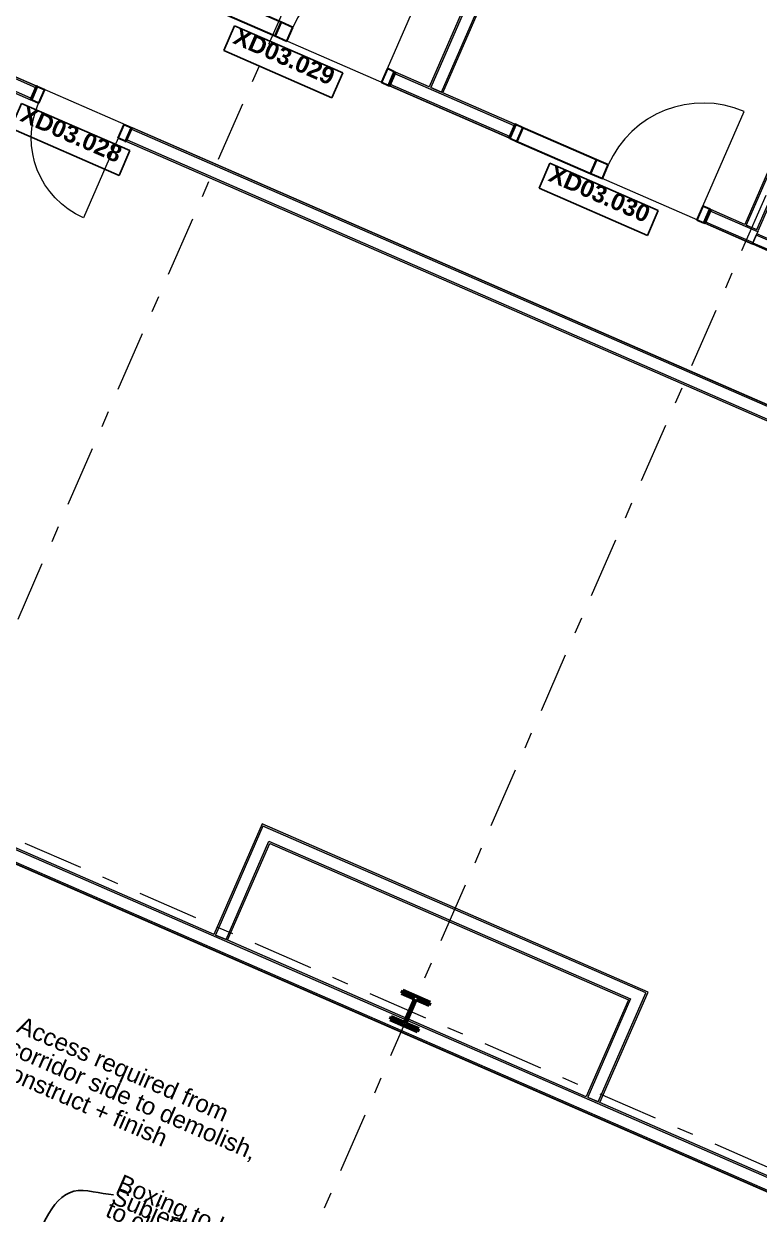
# Model space of a CAD drawing. Header units: millimetres. Extents: x -50172 to 90294, y -80883 to 25069.
# Drawn here: x 37585 to 43996, y -6247 to 4130 of the extents above; entities that cross this region are included whole.
import ezdxf
from ezdxf.enums import TextEntityAlignment as Align

# ---------------------------------------------------------------- set-up
doc = ezdxf.new("R2010")
doc.units = ezdxf.units.MM
doc.header["$MEASUREMENT"] = 0
doc.linetypes.add('Double Dashed', pattern=[1093.611073, 529.166651, -211.666656, 141.111112, -211.666656])
for name, color, linetype in [('A-05-M_Gross_Int_Circulation', 7, 'Continuous'), ('A-15-M_Column_Int', 7, 'Continuous'), ('A-15-MG_Structural_Grid', 7, 'Continuous'), ('A-25-M_Wall_Int', 7, 'Continuous'), ('ArchiCAD Door Markers', 7, 'Continuous'), ('ArchiCAD Doors', 7, 'Continuous'), ('New_ArchiCAD Door Markers', 7, 'Continuous'), ('New_ArchiCAD Doors', 7, 'Continuous')]:
    doc.layers.add(name, color=color, linetype=linetype)
for name, color, linetype, lineweight, true_color in [('A-05-M_Gross_Int_Circulation_Pen_No__74', 7, 'Continuous', 20, 0x606060), ('A-15-M_Column_Int_Pen_No__28', 7, 'Continuous', 50, 0x2a2a2a), ('A-15-MG_Structural_Grid_Pen_No__163', 7, 'Continuous', 0, 0x750077), ('A-25-M_Wall_Int_Pen_No__107', 7, 'Continuous', 15, 0xa6a6a6), ('A-95-P_Text_1_50_GA_Pen_No__46', 7, 'Continuous', 35, 0x444444), ('ArchiCAD Doors_Pen_No__43', 7, 'Continuous', 30, 0x444444), ('ArchiCAD Doors_Pen_No__63', 7, 'Continuous', 20, 0x606060), ('New_ArchiCAD Doors_Pen_No__43', 7, 'Continuous', 30, 0x444444), ('New_ArchiCAD Doors_Pen_No__63', 7, 'Continuous', 20, 0x606060)]:
    doc.layers.add(name, color=color, linetype=linetype, lineweight=lineweight, true_color=true_color)
for name, color, linetype, lineweight in [('A-25-M_Wall_Int_Pen_No__1', 7, 'Continuous', 13), ('A-95-P_Text_1_50_GA_Pen_No__1', 7, 'Continuous', 13), ('A-95-P_Text_1_50_GA_Pen_No__85', 8, 'Continuous', 20), ('ArchiCAD Door Markers_Pen_No__1', 7, 'Continuous', 13), ('ArchiCAD Door Markers_Pen_No__5', 7, 'Continuous', 25), ('ArchiCAD Doors_Pen_No__1', 7, 'Continuous', 13), ('ArchiCAD Zone Stamps_Pen_No__9', 7, 'Continuous', 13), ('New_ArchiCAD Door Markers_Pen_No__1', 7, 'Continuous', 13), ('New_ArchiCAD Door Markers_Pen_No__5', 7, 'Continuous', 25), ('New_ArchiCAD Doors_Pen_No__1', 7, 'Continuous', 13)]:
    doc.layers.add(name, color=color, linetype=linetype, lineweight=lineweight)
doc.styles.add('GENERATED_STYLE_1', font='')
doc.styles.add('GENERATED_STYLE_3', font='')
doc.styles.add('GENERATED_STYLE_4', font='')
doc.styles.get('GENERATED_STYLE_1').set_extended_font_data('Arial', bold=True)
doc.styles.get('GENERATED_STYLE_3').set_extended_font_data('Arial')
doc.styles.get('GENERATED_STYLE_4').set_extended_font_data('Swis721 BT')
doc.dimstyles.new('GENERATED_STYLE__3', dxfattribs={"dimtxt": 0.18, "dimasz": 182.4, "dimexe": 0.18, "dimexo": 0.0625, "dimgap": 0.09, "dimtad": 0, "dimtih": 1, "dimtoh": 1, "dimdec": 4, "dimzin": 0, "dimdsep": 46, "dimcen": 0.09, "dimadec": 0, "dimazin": 0, "dimtfac": 1, "dimtdec": 4, "dimtmove": 0, "dimatfit": 3, "dimldrblk": 'ARROWHEAD_5', "dimfxl": 1, "dimtolj": 1, "dimtzin": 0, "dimarcsym": 0})

# ---------------------------------------------------------------- blocks, each defined once
blk = doc.blocks.new('Hub Circulation Third_INB 3250_6_1', base_point=(35476, -4185))
at = {"layer": 'A-05-M_Gross_Int_Circulation_Pen_No__74', "linetype": 'Continuous'}
for p, q in [((52103, -1350), (21436, 12023)), ((36452, 4130), (46751, -361)), ((44237, -6127), (33939, -1631))]:
    blk.add_line(p, q, dxfattribs=at)
at = {"layer": 'ArchiCAD Zone Stamps_Pen_No__9'}
for tag, height, style, p in [('ROOM_NAME', 250, 'GENERATED_STYLE_1', (34329, -2488)), ('zoneNameLine2', 250, 'GENERATED_STYLE_1', (34141, -2920)), ('ROOM_NUMBER', 200, 'GENERATED_STYLE_3', (33952, -3341)), ('measuredAreaCode', 200, 'GENERATED_STYLE_3', (33795, -3701)), ('DUMMY_649', 200, 'GENERATED_STYLE_3', (34103, -3835)), ('DUMMY_650', 200, 'GENERATED_STYLE_3', (34732, -4109)), ('DUMMY_651', 133, 'GENERATED_STYLE_3', (35011, -4216))]:
    blk.add_attdef(tag, text='', height=height, rotation=336.4404, dxfattribs=dict(at, style=style)).set_placement(p, align=Align.TOP_LEFT)
blk = doc.blocks.new('Door with Sidelight on Side 2 19')
at = {"layer": 'ArchiCAD Doors_Pen_No__1', "linetype": 'Continuous'}
for p, q in [((-932, 0), (-932, -15)), ((932, 0), (932, -15)), ((-932, -15), (-932, -115)), ((932, -15), (932, -115)), ((-932, -115), (-932, -130)), ((932, -115), (932, -130))]:
    blk.add_line(p, q, dxfattribs=at)
at = {"layer": 'ArchiCAD Doors_Pen_No__43', "linetype": 'Continuous'}
for p, q in [((-922, 0), (-932, 0)), ((-932, 0), (-932, -130)), ((-856, 0), (-922, 0)), ((-922, 0), (-922, -130)), ((-155, 0), (-856, 0)), ((-856, 0), (-856, -130)), ((-856, -130), (-856, 0)), ((-155, -130), (-155, 0)), ((-43, 0), (-155, 0)), ((-155, 0), (-155, -130)), ((-43, -130), (-43, 0)), ((922, 0), (856, 0)), ((856, 0), (856, -130)), ((922, 0), (932, 0)), ((922, -130), (922, 0)), ((932, 0), (932, -130)), ((-922, -130), (-932, -130)), ((-922, -130), (-856, -130)), ((-856, -130), (-155, -130)), ((-155, -130), (-43, -130)), ((856, -130), (922, -130)), ((922, -130), (932, -130))]:
    blk.add_line(p, q, dxfattribs=at)
at = {"layer": 'ArchiCAD Doors_Pen_No__63', "linetype": 'Continuous'}
blk.add_line((856, 0), (856, 899), dxfattribs=at)
blk.add_arc((856, 0), 899, 90, 180, dxfattribs=at)
blk = doc.blocks.new('Door Stamp 17_6')
at = {"layer": 'ArchiCAD Door Markers_Pen_No__5', "linetype": 'Continuous'}
for p, q in [((515, -190), (-515, -190)), ((-515, -190), (-515, -426)), ((515, -426), (515, -190)), ((-515, -426), (515, -426)), ((-515, -426), (515, -426))]:
    blk.add_line(p, q, dxfattribs=at)
at = {"layer": 'ArchiCAD Door Markers_Pen_No__1', "style": 'GENERATED_STYLE_1'}
blk.add_attdef('AC_WIDO_ID', text='', height=150, dxfattribs=at).set_placement((-457, -377), align=Align.BOTTOM_LEFT)
blk = doc.blocks.new('Wall_46_1', base_point=(21229, 12255))
at = {"layer": 'A-25-M_Wall_Int_Pen_No__107', "linetype": 'Continuous'}
for points in [[(40819, 3696), (41860, 3242), (41866, 3256), (40825, 3710)], [(40779, 3604), (40773, 3591), (41814, 3137), (41820, 3151)], [(43568, 2497), (43983, 2316), (43989, 2330), (43574, 2511)], [(43528, 2405), (43522, 2392), (43937, 2211), (43943, 2225)]]:
    blk.add_hatch(color=256, dxfattribs=at).paths.add_polyline_path(points)
at = {"layer": 'A-25-M_Wall_Int_Pen_No__1', "linetype": 'Continuous'}
for p, q in [((40819, 3696), (40779, 3604)), ((40825, 3710), (40819, 3696)), ((41860, 3242), (40819, 3696)), ((40779, 3604), (40773, 3591)), ((40779, 3604), (41820, 3151)), ((41860, 3242), (41820, 3151)), ((41866, 3256), (41860, 3242)), ((41820, 3151), (41814, 3137)), ((43568, 2497), (43528, 2405)), ((43574, 2511), (43568, 2497)), ((43983, 2316), (43568, 2497)), ((43528, 2405), (43522, 2392)), ((43528, 2405), (43943, 2225))]:
    blk.add_line(p, q, dxfattribs=at)
at = {"layer": 'A-25-M_Wall_Int_Pen_No__1', "linetype": 'Continuous', "flags": 128}
for points in [[(41120, 3581), (40825, 3710)], [(40773, 3591), (41814, 3137)], [(41225, 3535), (41134, 3575)], [(41866, 3256), (41239, 3529)], [(43870, 2382), (43574, 2511)], [(43522, 2392), (43937, 2211)], [(43975, 2336), (43883, 2376)], [(43937, 2211), (43989, 2330)]]:
    blk.add_lwpolyline(points, dxfattribs=at)
at = {"layer": 'ArchiCAD Door Markers'}
ref = blk.add_blockref('Door Stamp 17_6', (39970, 4082), dxfattribs=dict(at, rotation=336.4404144527584))
ref.add_attrib('AC_WIDO_ID', 'XD03.029', dxfattribs={"layer": 'ArchiCAD Door Markers_Pen_No__1', "color": 7, "height": 150, "rotation": 336.4404, "style": 'GENERATED_STYLE_1'}).set_placement((39381, 3924), align=Align.BOTTOM_LEFT)
ref = blk.add_blockref('Door Stamp 17_6', (42720, 2883), dxfattribs=dict(at, rotation=336.4404144527584))
ref.add_attrib('AC_WIDO_ID', 'XD03.030', dxfattribs={"layer": 'ArchiCAD Door Markers_Pen_No__1', "color": 7, "height": 150, "rotation": 336.4404, "style": 'GENERATED_STYLE_1'}).set_placement((42130, 2725), align=Align.BOTTOM_LEFT)
at = {"layer": 'ArchiCAD Doors', "color": 251, "linetype": 'Continuous', "lineweight": 20, "true_color": 0x606060, "zscale": 1000, "rotation": 336.4404144527584}
for p in [(39970, 4082), (42720, 2883)]:
    blk.add_blockref('Door with Sidelight on Side 2 19', p, dxfattribs=at)
blk = doc.blocks.new('Wall_48_1', base_point=(41120, 3581))
at = {"layer": 'A-25-M_Wall_Int_Pen_No__107', "linetype": 'Continuous'}
for points in [[(42639, 7064), (41120, 3581), (41134, 3575), (42652, 7058)], [(41239, 3529), (42758, 7012), (42744, 7018), (41225, 3535)]]:
    blk.add_hatch(color=256, dxfattribs=at).paths.add_polyline_path(points)
at = {"layer": 'A-25-M_Wall_Int_Pen_No__1', "linetype": 'Continuous'}
for p, q in [((42652, 7058), (41134, 3575)), ((41225, 3535), (42744, 7018))]:
    blk.add_line(p, q, dxfattribs=at)
at = {"layer": 'A-25-M_Wall_Int_Pen_No__1', "linetype": 'Continuous', "flags": 128}
for points in [[(42639, 7064), (41120, 3581)], [(42758, 7012), (42639, 7064)], [(41239, 3529), (42758, 7012)], [(41134, 3575), (41225, 3535)]]:
    blk.add_lwpolyline(points, dxfattribs=at)
blk = doc.blocks.new('Door 19')
at = {"layer": 'ArchiCAD Doors_Pen_No__1', "linetype": 'Continuous'}
for p, q in [((-455, 0), (-455, -15)), ((455, 0), (455, -15)), ((-455, -15), (-455, -115)), ((455, -15), (455, -115)), ((-455, -115), (-455, -130)), ((455, -115), (455, -130))]:
    blk.add_line(p, q, dxfattribs=at)
at = {"layer": 'ArchiCAD Doors_Pen_No__43', "linetype": 'Continuous'}
for p, q in [((-445, 0), (-455, 0)), ((-455, 0), (-455, -130)), ((-379, 0), (-445, 0)), ((-445, 0), (-445, -130)), ((-379, -130), (-379, 0)), ((445, 0), (379, 0)), ((379, 0), (379, -130)), ((445, 0), (455, 0)), ((445, -130), (445, 0)), ((455, 0), (455, -130)), ((-445, -130), (-455, -130)), ((-445, -130), (-379, -130)), ((379, -130), (445, -130)), ((445, -130), (455, -130))]:
    blk.add_line(p, q, dxfattribs=at)
at = {"layer": 'ArchiCAD Doors_Pen_No__63', "linetype": 'Continuous'}
blk.add_line((379, 0), (379, 759), dxfattribs=at)
blk.add_arc((379, 0), 759, 90, 180, dxfattribs=at)
blk = doc.blocks.new('Wall_53_1', base_point=(36452, 4130))
at = {"layer": 'A-25-M_Wall_Int_Pen_No__107', "linetype": 'Continuous'}
for points in [[(37697, 3587), (36452, 4130), (36459, 4111), (37691, 3573)], [(36511, 3979), (36519, 3959), (37645, 3468), (37651, 3482)], [(38532, 3223), (38526, 3210), (46731, -369), (46751, -361)], [(38480, 3104), (46580, -428), (46600, -420), (38486, 3118)]]:
    blk.add_hatch(color=256, dxfattribs=at).paths.add_polyline_path(points)
at = {"layer": 'A-25-M_Wall_Int_Pen_No__1', "linetype": 'Continuous'}
for p, q in [((37691, 3573), (36459, 4111)), ((36511, 3979), (37651, 3482)), ((37651, 3482), (37691, 3573)), ((37691, 3573), (37697, 3587)), ((37645, 3468), (37651, 3482)), ((38526, 3210), (38532, 3223)), ((38480, 3104), (38486, 3118)), ((38486, 3118), (38526, 3210)), ((38486, 3118), (46600, -420)), ((46731, -369), (38526, 3210))]:
    blk.add_line(p, q, dxfattribs=at)
at = {"layer": 'A-25-M_Wall_Int_Pen_No__1', "linetype": 'Continuous', "flags": 128}
for points in [[(37697, 3587), (36452, 4130)], [(36519, 3959), (37645, 3468)], [(46751, -361), (38532, 3223)], [(38480, 3104), (46580, -428)]]:
    blk.add_lwpolyline(points, dxfattribs=at)
at = {"layer": 'ArchiCAD Door Markers'}
ref = blk.add_blockref('Door Stamp 17_6', (38114, 3405), dxfattribs=dict(at, rotation=336.4404035446305))
ref.add_attrib('AC_WIDO_ID', 'XD03.028', dxfattribs={"layer": 'ArchiCAD Door Markers_Pen_No__1', "color": 7, "height": 150, "rotation": 336.4404, "style": 'GENERATED_STYLE_1'}).set_placement((37525, 3247), align=Align.BOTTOM_LEFT)
at = {"layer": 'ArchiCAD Doors', "color": 251, "linetype": 'Continuous', "lineweight": 20, "true_color": 0x606060, "xscale": -1, "zscale": 1000, "rotation": 156.4404035446305}
blk.add_blockref('Door 19', (38062, 3286), dxfattribs=at)
blk = doc.blocks.new('Wall_55_1', base_point=(39191, -3926))
at = {"layer": 'A-25-M_Wall_Int_Pen_No__107', "linetype": 'Continuous'}
for points in [[(39663, -2845), (39243, -3807), (39257, -3813), (39670, -2864)], [(39362, -3859), (39730, -3016), (39722, -2996), (39348, -3853)]]:
    blk.add_hatch(color=256, dxfattribs=at).paths.add_polyline_path(points)
at = {"layer": 'A-25-M_Wall_Int_Pen_No__1', "linetype": 'Continuous'}
for p, q in [((39670, -2864), (39257, -3813)), ((39348, -3853), (39722, -2996))]:
    blk.add_line(p, q, dxfattribs=at)
at = {"layer": 'A-25-M_Wall_Int_Pen_No__1', "linetype": 'Continuous', "flags": 128}
for points in [[(39663, -2845), (39243, -3807)], [(39362, -3859), (39730, -3016)], [(39257, -3813), (39348, -3853)]]:
    blk.add_lwpolyline(points, dxfattribs=at)
blk = doc.blocks.new('Wall_56_1', base_point=(39663, -2845))
at = {"layer": 'A-25-M_Wall_Int_Pen_No__107', "linetype": 'Continuous'}
for points in [[(43027, -4312), (39663, -2845), (39670, -2864), (43007, -4319)], [(39730, -3016), (42856, -4379), (42875, -4371), (39722, -2996)]]:
    blk.add_hatch(color=256, dxfattribs=at).paths.add_polyline_path(points)
at = {"layer": 'A-25-M_Wall_Int_Pen_No__1', "linetype": 'Continuous'}
for p, q in [((43007, -4319), (39670, -2864)), ((39722, -2996), (42875, -4371))]:
    blk.add_line(p, q, dxfattribs=at)
at = {"layer": 'A-25-M_Wall_Int_Pen_No__1', "linetype": 'Continuous', "flags": 128}
for points in [[(43027, -4312), (39663, -2845)], [(39730, -3016), (42856, -4379)]]:
    blk.add_lwpolyline(points, dxfattribs=at)
blk = doc.blocks.new('Wall_57_1', base_point=(43027, -4312))
at = {"layer": 'A-25-M_Wall_Int_Pen_No__107', "linetype": 'Continuous'}
for points in [[(42607, -5274), (43027, -4312), (43007, -4319), (42593, -5268)], [(42856, -4379), (42488, -5222), (42502, -5228), (42875, -4371)]]:
    blk.add_hatch(color=256, dxfattribs=at).paths.add_polyline_path(points)
at = {"layer": 'A-25-M_Wall_Int_Pen_No__1', "linetype": 'Continuous'}
for p, q in [((42593, -5268), (43007, -4319)), ((42875, -4371), (42502, -5228))]:
    blk.add_line(p, q, dxfattribs=at)
at = {"layer": 'A-25-M_Wall_Int_Pen_No__1', "linetype": 'Continuous', "flags": 128}
for points in [[(42607, -5274), (43027, -4312)], [(42856, -4379), (42488, -5222)], [(42502, -5228), (42593, -5268)]]:
    blk.add_lwpolyline(points, dxfattribs=at)
blk = doc.blocks.new('Wall_59_1', base_point=(33937, -1635))
at = {"layer": 'A-25-M_Wall_Int_Pen_No__107', "linetype": 'Continuous'}
for points in [[(33937, -1635), (44237, -6127), (44229, -6107), (33957, -1628)], [(44170, -5955), (34109, -1568), (34089, -1576), (44178, -5975)]]:
    blk.add_hatch(color=256, dxfattribs=at).paths.add_polyline_path(points)
at = {"layer": 'A-25-M_Wall_Int_Pen_No__1', "linetype": 'Continuous'}
for p, q in [((33957, -1628), (44229, -6107)), ((44178, -5975), (34089, -1576))]:
    blk.add_line(p, q, dxfattribs=at)
at = {"layer": 'A-25-M_Wall_Int_Pen_No__1', "linetype": 'Continuous', "flags": 128}
for points in [[(33937, -1635), (44237, -6127)], [(39243, -3807), (34109, -1568)], [(39348, -3853), (39257, -3813)], [(42488, -5222), (39362, -3859)], [(42593, -5268), (42502, -5228)], [(44170, -5955), (42607, -5274)]]:
    blk.add_lwpolyline(points, dxfattribs=at)
blk = doc.blocks.new('Wall_63_1', base_point=(43870, 2382))
at = {"layer": 'A-25-M_Wall_Int_Pen_No__107', "linetype": 'Continuous'}
for points in [[(45388, 5865), (43870, 2382), (43883, 2376), (45402, 5859)], [(43989, 2330), (45508, 5813), (45494, 5819), (43975, 2336)]]:
    blk.add_hatch(color=256, dxfattribs=at).paths.add_polyline_path(points)
at = {"layer": 'A-25-M_Wall_Int_Pen_No__1', "linetype": 'Continuous'}
for p, q in [((45402, 5859), (43883, 2376)), ((43975, 2336), (45494, 5819))]:
    blk.add_line(p, q, dxfattribs=at)
at = {"layer": 'A-25-M_Wall_Int_Pen_No__1', "linetype": 'Continuous', "flags": 128}
for points in [[(45388, 5865), (43870, 2382)], [(43989, 2330), (45508, 5813)], [(45508, 5813), (45388, 5865)], [(43883, 2376), (43975, 2336)]]:
    blk.add_lwpolyline(points, dxfattribs=at)
blk = doc.blocks.new('Door with Sidelight on Side 2 19_12')
at = {"layer": 'ArchiCAD Doors_Pen_No__1', "linetype": 'Continuous'}
for p, q in [((-932, 0), (-932, -12.5)), ((932, 0), (932, -12.5)), ((-932, -12.5), (-932, -84.5)), ((-932, -84.5), (-932, -97)), ((932, -12.5), (932, -84.5)), ((932, -84.5), (932, -97))]:
    blk.add_line(p, q, dxfattribs=at)
at = {"layer": 'ArchiCAD Doors_Pen_No__43', "linetype": 'Continuous'}
for p, q in [((-922, 0), (-932, 0)), ((-932, 0), (-932, -97)), ((-856, 0), (-922, 0)), ((-922, 0), (-922, -97)), ((-155, 0), (-856, 0)), ((-856, 0), (-856, -97)), ((-856, -97), (-856, 0)), ((-155, -97), (-155, 0)), ((-43, 0), (-155, 0)), ((-155, 0), (-155, -97)), ((-43, -97), (-43, 0)), ((922, 0), (856, 0)), ((856, 0), (856, -97)), ((922, 0), (932, 0)), ((922, -97), (922, 0)), ((932, 0), (932, -97)), ((-922, -97), (-932, -97)), ((-922, -97), (-856, -97)), ((-856, -97), (-155, -97)), ((-155, -97), (-43, -97)), ((856, -97), (922, -97)), ((922, -97), (932, -97))]:
    blk.add_line(p, q, dxfattribs=at)
at = {"layer": 'ArchiCAD Doors_Pen_No__63', "linetype": 'Continuous'}
blk.add_line((856, 0), (856, 899), dxfattribs=at)
blk.add_arc((856, 0), 899, 90, 180, dxfattribs=at)
blk = doc.blocks.new('Door Stamp 17_32')
at = {"layer": 'ArchiCAD Door Markers_Pen_No__5', "linetype": 'Continuous'}
for p, q in [((515, -157), (-515, -157)), ((-515, -157), (-515, -393)), ((515, -393), (515, -157)), ((-515, -393), (515, -393)), ((-515, -393), (515, -393))]:
    blk.add_line(p, q, dxfattribs=at)
at = {"layer": 'ArchiCAD Door Markers_Pen_No__1', "style": 'GENERATED_STYLE_1'}
blk.add_attdef('AC_WIDO_ID', text='', height=150, dxfattribs=at).set_placement((-457, -344), align=Align.BOTTOM_LEFT)
blk = doc.blocks.new('Door with Sidelight on Side 2 19_13')
at = {"layer": 'New_ArchiCAD Doors_Pen_No__1', "linetype": 'Continuous'}
for p, q in [((-927.5, 0), (-927.5, -12.5)), ((927.5, 0), (927.5, -12.5)), ((-927.5, -12.5), (-927.5, -84.5)), ((-927.5, -84.5), (-927.5, -97)), ((927.5, -12.5), (927.5, -84.5)), ((927.5, -84.5), (927.5, -97))]:
    blk.add_line(p, q, dxfattribs=at)
at = {"layer": 'New_ArchiCAD Doors_Pen_No__43', "linetype": 'Continuous'}
for p, q in [((-927.5, 0), (-927.5, 16)), ((-927.5, 16), (-861.5, 16)), ((-861.5, 0), (-927.5, 0)), ((-919, 0), (-927.5, 0)), ((-927.5, 0), (-927.5, -97)), ((-853, 0), (-919, 0)), ((-919, 0), (-919, -97)), ((-861.5, 16), (-861.5, 0)), ((-853, 0), (-106, 0)), ((-853, -97), (-853, 0)), ((-853, -97), (-853, 0)), ((-106, 0), (-853, 0)), ((-106, 0), (-106, -97)), ((-56, 0), (-106, 0)), ((-106, 0), (-106, -97)), ((-56, -54), (-56, 0)), ((861.5, 16), (927.5, 16)), ((861.5, 0), (861.5, 16)), ((927.5, 0), (861.5, 0)), ((919, 0), (869, 0)), ((869, 0), (869, -54)), ((919, 0), (927.5, 0)), ((919, -97), (919, 0)), ((927.5, 16), (927.5, 0)), ((927.5, 0), (927.5, -97)), ((-927.5, -113), (-927.5, -97)), ((-927.5, -97), (-861.5, -97)), ((-919, -97), (-927.5, -97)), ((-919, -97), (-853, -97)), ((-861.5, -97), (-861.5, -113)), ((-106, -97), (-853, -97)), ((-106, -97), (-40, -97)), ((-40, -54), (-56, -54)), ((-40, -97), (-40, -54)), ((869, -54), (853, -54)), ((853, -54), (853, -97)), ((853, -97), (919, -97)), ((861.5, -97), (927.5, -97)), ((861.5, -113), (861.5, -97)), ((919, -97), (927.5, -97)), ((927.5, -97), (927.5, -113)), ((-861.5, -113), (-927.5, -113)), ((927.5, -113), (861.5, -113))]:
    blk.add_line(p, q, dxfattribs=at)
at = {"layer": 'New_ArchiCAD Doors_Pen_No__63', "linetype": 'Continuous'}
for p, q in [((815, 0), (815, 925)), ((815, 925), (869, 925)), ((869, 925), (869, 0)), ((869, 0), (815, 0)), ((-853, -97), (-106, -97))]:
    blk.add_line(p, q, dxfattribs=at)
blk.add_arc((869, 0), 925, 90, 180, dxfattribs=at)
blk = doc.blocks.new('Door Stamp 17_33')
at = {"layer": 'New_ArchiCAD Door Markers_Pen_No__5', "linetype": 'Continuous'}
for p, q in [((389, -157), (-389, -157)), ((-389, -157), (-389, -393)), ((389, -393), (389, -157)), ((-389, -393), (389, -393)), ((-389, -393), (389, -393))]:
    blk.add_line(p, q, dxfattribs=at)
at = {"layer": 'New_ArchiCAD Door Markers_Pen_No__1', "style": 'GENERATED_STYLE_1'}
blk.add_attdef('AC_WIDO_ID', text='', height=150, dxfattribs=at).set_placement((-332, -344), align=Align.BOTTOM_LEFT)
blk = doc.blocks.new('Wall_185_1', base_point=(43976, 2300))
at = {"layer": 'A-25-M_Wall_Int_Pen_No__107', "linetype": 'Continuous'}
for points in [[(43976, 2300), (43971, 2288), (44271, 2157), (44276, 2169)], [(43942, 2222), (43937, 2211), (44237, 2080), (44242, 2091)], [(45985, 1424), (45980, 1412), (46854, 1031), (46859, 1043)], [(45946, 1335), (46820, 954), (46825, 965), (45951, 1346)], [(48525, 224), (48520, 212), (49413, -177), (49418, -166), (49417, -165)], [(48554, 290), (49347, -56), (49352, -44), (48559, 301)], [(49352, -44), (49347, -56), (49361, -62), (49361, -61)], [(49418, -166), (49413, -177), (49427, -183)]]:
    blk.add_hatch(color=256, dxfattribs=at).paths.add_polyline_path(points)
at = {"layer": 'A-25-M_Wall_Int_Pen_No__1', "linetype": 'Continuous'}
for p, q in [((44271, 2157), (43971, 2288)), ((43942, 2222), (44242, 2091)), ((44242, 2091), (44237, 2080)), ((44271, 2157), (44242, 2091)), ((44276, 2169), (44271, 2157)), ((45980, 1412), (45951, 1346)), ((45985, 1424), (45980, 1412)), ((46854, 1031), (45980, 1412)), ((45951, 1346), (45946, 1335)), ((45951, 1346), (46825, 965)), ((46859, 1043), (46854, 1031)), ((46825, 965), (46820, 954)), ((46854, 1031), (46825, 965)), ((48525, 224), (48520, 212)), ((48554, 290), (48525, 224)), ((48525, 224), (49332, -128)), ((48559, 301), (48554, 290)), ((49361, -62), (48554, 290)), ((49361, -62), (49361, -61)), ((49332, -128), (49417, -165))]:
    blk.add_line(p, q, dxfattribs=at)
at = {"layer": 'A-25-M_Wall_Int_Pen_No__1', "linetype": 'Continuous', "flags": 128}
for points in [[(43942, 2222), (43971, 2288)], [(43971, 2288), (43976, 2300)], [(44276, 2169), (43976, 2300)], [(43937, 2211), (43942, 2222)], [(43937, 2211), (44237, 2080)], [(46602, 1155), (45985, 1424)], [(45946, 1335), (46820, 954)], [(46702, 1111), (46616, 1149)], [(46859, 1043), (46716, 1105)], [(48520, 212), (49413, -177)], [(49352, -44), (48559, 301)], [(49427, -183), (49413, -177)]]:
    blk.add_lwpolyline(points, dxfattribs=at)
at = {"layer": 'ArchiCAD Door Markers'}
ref = blk.add_blockref('Door Stamp 17_32', (45130, 1796), dxfattribs=dict(at, rotation=336.4404144527584))
ref.add_attrib('AC_WIDO_ID', 'XD03.031', dxfattribs={"layer": 'ArchiCAD Door Markers_Pen_No__1', "color": 7, "height": 150, "rotation": 336.4404, "style": 'GENERATED_STYLE_1'}).set_placement((44554, 1668), align=Align.BOTTOM_LEFT)
at = {"layer": 'ArchiCAD Doors', "color": 251, "linetype": 'Continuous', "lineweight": 20, "true_color": 0x606060, "xscale": -0.9999999999999999, "zscale": 1000, "rotation": 336.4404144527584}
blk.add_blockref('Door with Sidelight on Side 2 19_12', (45130, 1796), dxfattribs=at)
at = {"layer": 'New_ArchiCAD Door Markers'}
ref = blk.add_blockref('Door Stamp 17_33', (47709, 672), dxfattribs=dict(at, rotation=336.4404144527584))
ref.add_attrib('AC_WIDO_ID', 'D03.01', dxfattribs={"layer": 'New_ArchiCAD Door Markers_Pen_No__1', "color": 7, "height": 150, "rotation": 336.4404, "style": 'GENERATED_STYLE_1'}).set_placement((47248, 493), align=Align.BOTTOM_LEFT)
at = {"layer": 'New_ArchiCAD Doors', "color": 251, "linetype": 'Continuous', "lineweight": 20, "true_color": 0x606060, "xscale": -0.9999999999999999, "zscale": 1000, "rotation": 336.4404144527584}
blk.add_blockref('Door with Sidelight on Side 2 19_13', (47709, 672), dxfattribs=at)
blk = doc.blocks.new('Universal Columns Column 19')
at = {"layer": 'A-15-M_Column_Int', "linetype": 'Continuous', "lineweight": 0, "true_color": 0xffffff}
h = blk.add_hatch(dxfattribs=at)
h.set_pattern_fill('613_01__a5_STUCCO_0001', style=0, pattern_type=2)
h.set_pattern_definition([(286.3, (0, 0), (-3213820, 11866500), [3000, -14992680]), (309.93, (992000, -2522800), (-1760680, 765780), [4670, -4288600]), (111.49, (-168200, -712500), (765800, 1760700), [7100, -2708200]), (111.49, (-238700, -1062700), (765800, 1760700), [7100, -2708200]), (111.49, (-566500, -1578300), (765800, 1760700), [7100, -2708200]), (111.49, (-655700, -1708100), (765800, 1760700), [7100, -2708200]), (111.494, (-465300, -1834400), (765800, 1760700), [7100, -2708200]), (111.494, (-104200, -1931700), (765800, 1760700), [7100, -2708200]), (111.494, (257800, -2002000), (765800, 1760700), [7100, -2708200]), (183.06, (-194600, -886000), (2526450, 994900), [11200, -4282100]), (183.06, (-349700, -1079650), (2526450, 994900), [11200, -4282100]), (183.06, (116350, -2076500), (2526450, 994900), [11200, -4282100]), (111.49, (-350400, -1231700), (765800, 1760700), [7100, -2708200]), (111.49, (-502900, -1720200), (765800, 1760700), [7100, -2708200]), (111.494, (-274000, -1895900), (765800, 1760700), [7100, -2708200]), (111.494, (322000, -2155100), (765800, 1760700), [7100, -2708200]), (48.06, (-367140, -1412600), (765780, 1760680), [10500, -6061050]), (48.06, (-236400, -1671930), (765780, 1760680), [10520, -6061050]), (48.06, (-93300, -549600), (765800, 1760700), [10500, -6061050]), (48.06, (189050, -378800), (765800, 1760700), [10500, -6061050]), (48.06, (50600, -207200), (765800, 1760700), [10500, -6061050]), (48.06, (563700, -450600), (765800, 1760700), [10500, -6061050]), (48.06, (904800, -517960), (765780, 1760680), [10500, -6061050]), (48.06, (1265960, -877540), (765780, 1760680), [10500, -6061050]), (48.06, (1482600, -916100), (765780, 1760680), [10520, -6061050]), (48.06, (1273060, -1199550), (765780, 1760680), [10520, -6061050]), (48.06, (1211900, -1491860), (765780, 1760680), [10520, -6061050]), (48.06, (943500, -1689000), (765780, 1760680), [10520, -6061050]), (48.06, (1016600, -1999200), (765780, 1760680), [10520, -6061050]), (48.06, (801000, -2133260), (765780, 1760680), [10520, -6061050]), (48.06, (807600, -2293060), (765780, 1760680), [10520, -6061050]), (48.06, (630500, -2291960), (765780, 1760680), [10520, -6061050]), (48.06, (151700, -1607900), (765780, 1760680), [10520, -6061050]), (48.06, (70000, -1177460), (765780, 1760680), [10500, -6061050]), (48.06, (631750, -935800), (765780, 1760680), [10500, -6061050]), (48.06, (986700, -1181300), (765780, 1760680), [10500, -6061050]), (48.06, (850600, -1436000), (765780, 1760680), [10520, -6061050]), (48.06, (409300, -1365550), (765780, 1760680), [10500, -6061050]), (48.06, (488700, -1638000), (765780, 1760680), [10520, -6061050]), (48.06, (565600, -1787900), (765780, 1760680), [10520, -6061050]), (48.06, (297900, -886800), (765780, 1760680), [10500, -6061050]), (48.06, (277700, -629950), (765800, 1760700), [10500, -6061050]), (111.494, (551400, -2107800), (765800, 1760700), [7100, -2708200]), (111.494, (998900, -2140500), (765800, 1760700), [7100, -2708200]), (111.49, (707000, -1598400), (765800, 1760700), [7100, -2708200]), (111.494, (1193500, -1658100), (765800, 1760700), [7100, -2708200]), (111.49, (691100, -1191600), (765800, 1760700), [7100, -2708200]), (111.49, (1263300, -1334100), (765800, 1760700), [7100, -2708200]), (111.49, (979600, -866500), (765800, 1760700), [7100, -2708200]), (111.49, (1307600, -730700), (765800, 1760700), [7100, -2708200]), (111.49, (640400, -526600), (765800, 1760700), [7100, -2708200]), (111.49, (694500, -717200), (765800, 1760700), [7100, -2708200]), (111.49, (314700, -283700), (765800, 1760700), [7100, -2708200]), (111.49, (167600, -528500), (765800, 1760700), [7100, -2708200]), (111.49, (12400, -430600), (765800, 1760700), [7100, -2708200]), (111.49, (67100, -748000), (765800, 1760700), [7100, -2708200]), (111.49, (344000, -1091200), (765800, 1760700), [7100, -2708200]), (111.49, (29600, -939300), (765800, 1760700), [7100, -2708200]), (111.49, (438400, -757700), (765800, 1760700), [7100, -2708200]), (111.49, (-42600, -1373600), (765800, 1760700), [7100, -2708200]), (169.023, (65740, -1702860), (-7808487, 1302433), [10530, -17691000]), (169.023, (1133700, -1883880), (-7808487, 1302433), [10530, -17691000]), (169.023, (1445740, -1224800), (-7808487, 1302433), [10530, -17691000]), (169.023, (1047320, -1405880), (-7808487, 1302433), [10530, -17691000]), (169.023, (180300, -1357830), (-7808487, 1302433), [10530, -17691000]), (169.023, (-432670, -1577200), (-7808487, 1302433), [10530, -17691000]), (169.023, (223600, -966600), (-7808487, 1302433), [10530, -17691000]), (169.023, (1136430, -1014340), (-7808487, 1302433), [10530, -17691000]), (169.023, (1524220, -1021000), (-7808487, 1302433), [10530, -17691000]), (169.023, (1135220, -608810), (-7808487, 1302433), [10530, -17691000]), (169.023, (893470, -721350), (-7808487, 1302433), [10530, -17691000]), (169.023, (840820, -1017380), (-7808487, 1302433), [10530, -17691000]), (169.023, (46180, -1841170), (-7808487, 1302433), [10530, -17691000]), (169.023, (407640, -1861700), (-7808487, 1302433), [10530, -17691000]), (169.023, (845750, -1951000), (-7808487, 1302433), [10530, -17691000]), (48.06, (1350950, -1429200), (765780, 1760680), [10520, -6061050]), (48.06, (1140700, -2005970), (765780, 1760680), [10520, -6061050]), (48.06, (978100, -2309850), (765780, 1760680), [10520, -6061050]), (48.06, (198750, -158600), (765800, 1760700), [10500, -6061050]), (48.06, (458460, -261400), (765800, 1760700), [10500, -6061050]), (48.06, (772750, -448730), (765780, 1760680), [10500, -6061050]), (48.06, (1481360, -686060), (765780, 1760680), [10520, -6061050]), (48.06, (1667650, -817700), (765780, 1760680), [10520, -6061050]), (48.06, (1651400, -901750), (765780, 1760680), [10520, -6061050])])
h.paths.add_polyline_path([(-130.65, -138.15), (130.65, -138.15), (130.65, -112.85), (7.65, -112.85), (7.65, 112.85), (130.65, 112.85), (130.65, 138.15), (-130.65, 138.15), (-130.65, 112.85), (-7.65, 112.85), (-7.65, -112.85), (-130.65, -112.85)])
at = {"layer": 'A-15-M_Column_Int_Pen_No__28', "linetype": 'Continuous'}
for p, q in [((130.65, 138.15), (-130.65, 138.15)), ((-130.65, 138.15), (-130.65, 112.85)), ((-130.65, 112.85), (-7.65, 112.85)), ((-7.65, 112.85), (-7.65, -112.85)), ((7.65, -112.85), (7.65, 112.85)), ((7.65, 112.85), (130.65, 112.85)), ((130.65, 112.85), (130.65, 138.15)), ((-7.65, -112.85), (-130.65, -112.85)), ((-130.65, -112.85), (-130.65, -138.15)), ((-130.65, -138.15), (130.65, -138.15)), ((130.65, -112.85), (7.65, -112.85)), ((130.65, -138.15), (130.65, -112.85))]:
    blk.add_line(p, q, dxfattribs=at)
blk = doc.blocks.new('Standard grid marker')
at = {"layer": 'A-15-MG_Structural_Grid_Pen_No__163', "linetype": 'Double Dashed'}
blk.add_line((1000, 0), (29726, 0), dxfattribs=at)
at = {"layer": 'A-15-MG_Structural_Grid_Pen_No__163', "style": 'GENERATED_STYLE_4'}
for tag, p in [('AC_MarkerText_1_0', (-500, 41)), ('AC_MarkerText_1_1', (31226, 41))]:
    blk.add_attdef(tag, text='', height=350, rotation=90, dxfattribs=at).set_placement(p, align=Align.MIDDLE_CENTER)
blk = doc.blocks.new('ARROWHEAD_5')
at = {"color": 0, "linetype": 'Continuous', "lineweight": 0}
blk.add_line((0, 0), (-1, 0), dxfattribs=at)
blk.add_solid([(-1, 0.2679), (0, 0), (-1, -0.2679), (-1, 0.2679)], dxfattribs=at)
blk = doc.blocks.new('Standard grid marker_3')
at = {"layer": 'A-15-MG_Structural_Grid_Pen_No__163', "linetype": 'Double Dashed'}
blk.add_line((1000, 0), (74255, 0), dxfattribs=at)
at = {"layer": 'A-15-MG_Structural_Grid_Pen_No__163', "style": 'GENERATED_STYLE_4'}
for tag, p in [('AC_MarkerText_1_0', (-500, 43)), ('AC_MarkerText_1_1', (75755, 43))]:
    blk.add_attdef(tag, text='', height=350, rotation=360, dxfattribs=at).set_placement(p, align=Align.MIDDLE_CENTER)

msp = doc.modelspace()

# ---------------------------------------------------------------- block references
at = {"layer": 'A-05-M_Gross_Int_Circulation', "linetype": 'Continuous'}
msp.add_blockref('Hub Circulation Third_INB 3250_6_1', (35476.1, -4184.6), dxfattribs=at)
at = {"layer": 'A-15-M_Column_Int', "linetype": 'Continuous', "zscale": 1000, "rotation": 336.440414821721}
msp.add_blockref('Universal Columns Column 19', (40952.7, -4476.6), dxfattribs=at)
at = {"layer": 'A-15-MG_Structural_Grid', "color": 8, "linetype": 'Continuous', "lineweight": 15, "zscale": 1000}
for name, p, rotation in [('Standard grid marker_3', (3595.3, 11813.5), 336.440411583993), ('Standard grid marker', (42514.2, 10362.5), 246.440411583993), ('Standard grid marker', (46639.1, 8563.8), 246.440411583993)]:
    msp.add_blockref(name, p, dxfattribs=dict(at, rotation=rotation))
at = {"layer": 'A-25-M_Wall_Int', "color": 250, "lineweight": 50, "true_color": 0x2a2a2a}
for name, p in [('Wall_46_1', (21228.8, 12254.6)), ('Wall_48_1', (41119.9, 3581.1)), ('Wall_63_1', (43869.6, 2382.1)), ('Wall_53_1', (36451.5, 4130.3)), ('Wall_185_1', (43975.5, 2299.9)), ('Wall_59_1', (33937.4, -1635.4)), ('Wall_55_1', (39190.9, -3926.2)), ('Wall_56_1', (39662.5, -2844.6)), ('Wall_57_1', (43026.6, -4311.5))]:
    msp.add_blockref(name, p, dxfattribs=at)

# ---------------------------------------------------------------- texts
at = {"layer": 'A-95-P_Text_1_50_GA_Pen_No__1', "linetype": 'Continuous', "insert": (38366.7, -6079.1), "char_height": 150, "width": 2752.006, "attachment_point": 4, "rotation": 336.44041, "line_spacing_factor": 0.5022, "style": 'GENERATED_STYLE_4'}
msp.add_mtext('\\A1;{\\fSwis721 BT|b0|i0|c0|p34;Boxing to be removed , Subject to inspection on site to check services / structure  }', dxfattribs=at)
at = {"layer": 'A-95-P_Text_1_50_GA_Pen_No__46', "linetype": 'Continuous', "insert": (37461, -4775.3), "char_height": 150, "width": 2361.566, "attachment_point": 4, "rotation": 336.44041, "line_spacing_factor": 0.824774, "style": 'GENERATED_STYLE_4'}
msp.add_mtext('\\A1;{\\fSwis721 BT|b0|i0|c0|p34;Access required from corridor side to demolish, construct + finish }', dxfattribs=at)

# ---------------------------------------------------------------- leaders
at = {"layer": 'A-95-P_Text_1_50_GA_Pen_No__85', "linetype": 'Continuous', "annotation_type": 0, "has_hookline": 1, "hookline_direction": 0, "text_width": 2107.1, "horizontal_direction": (0.916645, -0.399703, 0)}
msp.add_leader([(36386.5, -5812.5), (36931.2, -4563.4), (37460.9, -4775.3)], dimstyle='GENERATED_STYLE__3', dxfattribs=at)
at = {"layer": 'A-95-P_Text_1_50_GA_Pen_No__85', "linetype": 'Continuous', "path_type": 1, "annotation_type": 0, "has_hookline": 1, "hookline_direction": 0, "text_width": 2635.7, "horizontal_direction": (0.916645, -0.399703, 0)}
msp.add_leader([(37585.9, -6625.4), (38021.2, -6047.3), (38366.6, -6079)], dimstyle='GENERATED_STYLE__3', dxfattribs=at)

doc.saveas('drawing.dxf')
